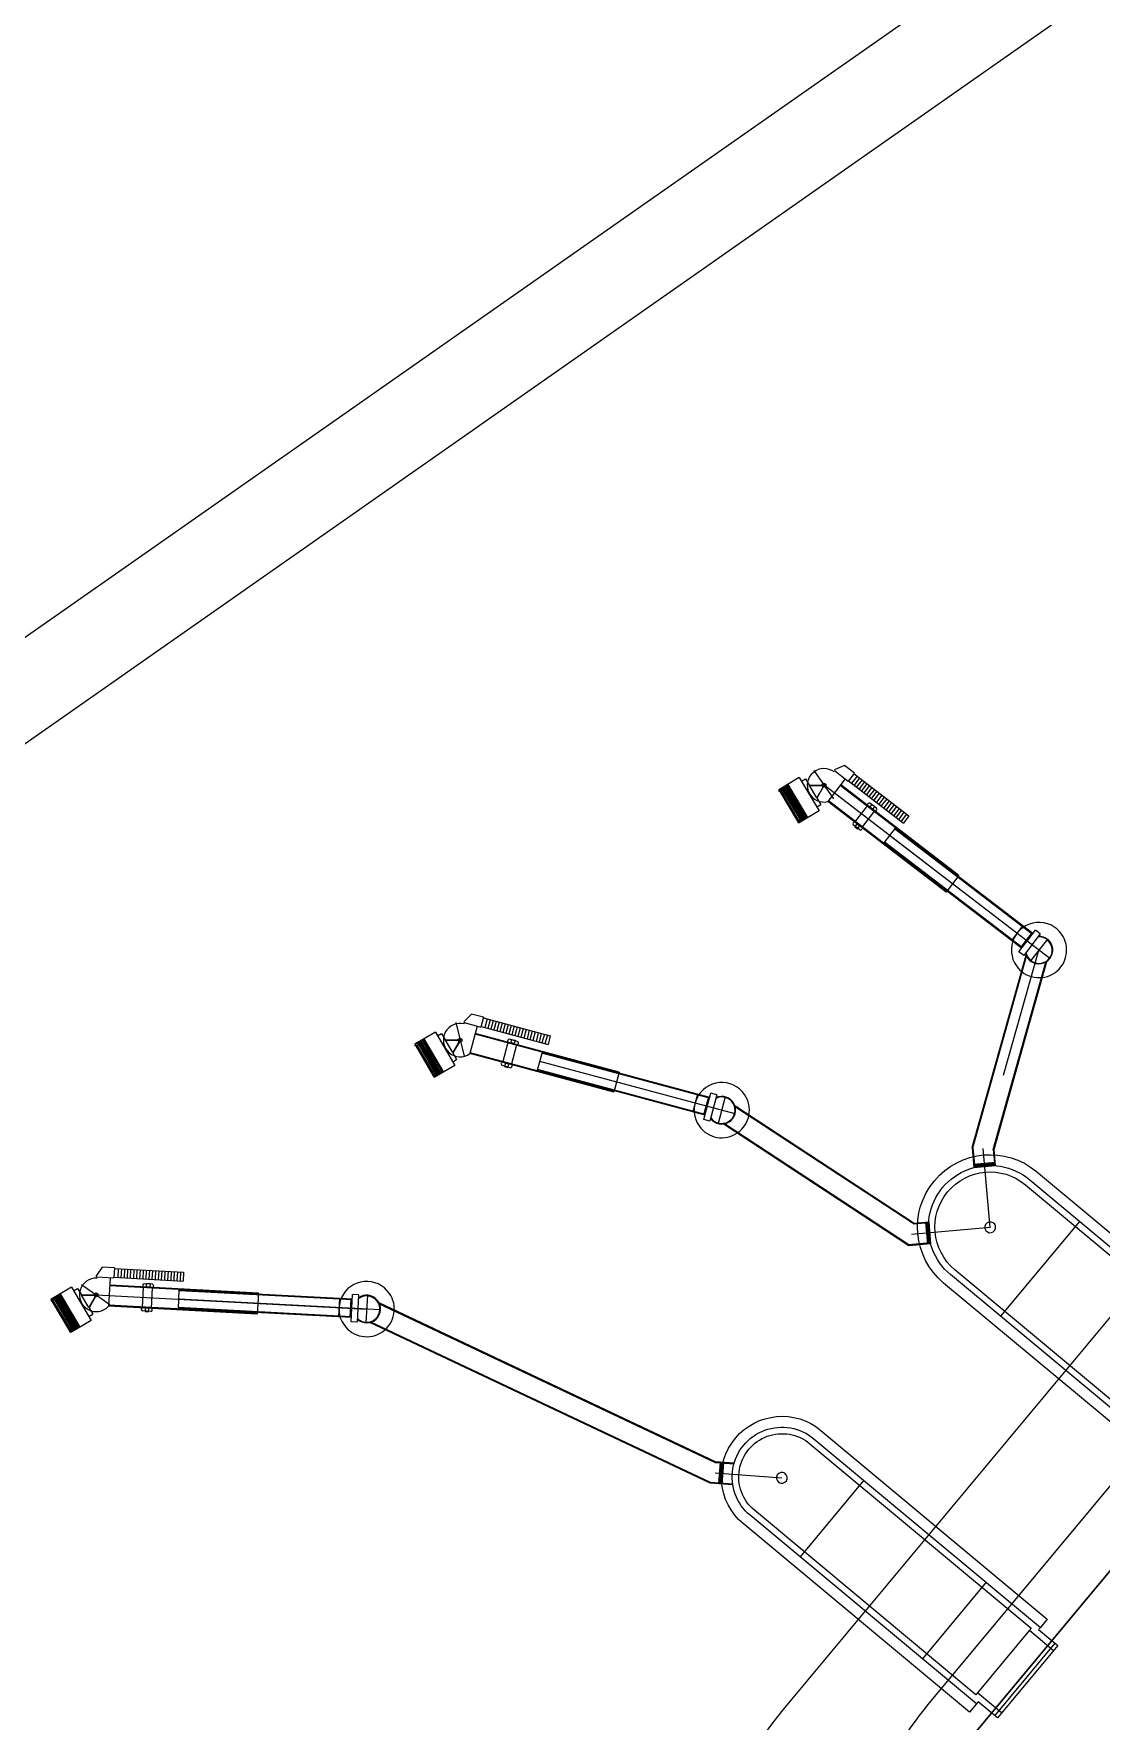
# Model space of a CAD drawing. Header units: millimetres. Extents: x 152904052 to 153933663, y 538271515 to 539240469.
# Drawn here: x 153548568 to 153549553, y 539115030 to 539116587 of the extents above; entities that cross this region are included whole.
import ezdxf

# ---------------------------------------------------------------- set-up
doc = ezdxf.new("R2010")
doc.units = ezdxf.units.MM
doc.layers.add('BORD', color=7, linetype='Continuous')

msp = doc.modelspace()

# ---------------------------------------------------------------- linework, layer by layer
at = {"layer": 'BORD', "color": 133, "ltscale": 10}
msp.add_line((153551676.3, 539118212.3), (153547571.5, 539115338.1), dxfattribs=at)
for points in [[(153547617.4, 539115272.6), (153550341.9, 539117180.3, -0.414214), (153550731.8, 539117111.5), (153550731.8, 539117111.5, -0.004985), (153551110.9, 539116564.3)], [(153551381.5, 539114161.7), (153550649.8, 539115526.3, 0.296213), (153550273.7, 539115733), (153549974.5, 539115711.1, 0.203452), (153549700.7, 539115570.3), (153549259.3, 539115040.6)], [(153550402.6, 539114847.8), (153550404.5, 539114844.3, -0.414214), (153550392.2, 539114803.7), (153550321, 539114765.5, 0.212557), (153550286.1, 539114720.5), (153550231.8, 539114499.5, -0.414214), (153550050.4, 539114389.6), (153549461.1, 539114534.3, -0.344328), (153549325.9, 539114706.1), (153549325.3, 539114856.1, -0.176327), (153549393.5, 539115045.3), (153549777.5, 539115506.3, -0.203452), (153549981.9, 539115611.3), (153550281.1, 539115633.3, -0.296213), (153550561.7, 539115479), (153550734.2, 539115157.3, -0.414214), (153550672.9, 539114954.2), (153550570, 539114899, -0.3071), (153550480.7, 539114908.3), (153550465.1, 539114921.4, 0.011988), (153550457.6, 539114927.4)]]:
    msp.add_lwpolyline(points, format="xyb", dxfattribs=at)
at = {"layer": 'BORD', "color": 133, "flags": 128}
for points in [[(153549274.4, 539115900.9), (153549255.5, 539115889.6)], [(153549274.4, 539115900.9), (153549292.7, 539115870.2)], [(153549276.5, 539115897.4), (153549280.1, 539115899.6)], [(153549280.1, 539115899.6), (153549283.6, 539115893.7)], [(153549287.8, 539115907.4), (153549306.1, 539115881.1)], [(153549316.9, 539115899.6), (153549300.9, 539115878.7)], [(153549306.9, 539115907.3), (153549307.7, 539115908.3)], [(153549306.9, 539115907.3), (153549319.6, 539115897.5)], [(153549316.3, 539115911.9), (153549307.7, 539115908.3)], [(153549325.4, 539115904.9), (153549316.3, 539115911.9)], [(153549325.4, 539115904.9), (153549319.6, 539115897.5)], [(153549327.8, 539115902.2), (153549322.8, 539115895.7)], [(153549325, 539115904.4), (153549375.7, 539115865.4)], [(153549330.1, 539115900.5), (153549325.1, 539115893.9)], [(153549255.5, 539115889.6), (153549255.8, 539115889)], [(153549264.2, 539115894.1), (153549255.7, 539115889)], [(153549256.3, 539115887.9), (153549255.7, 539115889)], [(153549256.3, 539115887.9), (153549258.8, 539115889.4)], [(153549256.4, 539115888), (153549272.9, 539115860.5)], [(153549257.4, 539115888.6), (153549273.8, 539115861.1)], [(153549258.2, 539115890.4), (153549275.8, 539115860.9)], [(153549259.2, 539115891), (153549276.8, 539115861.5)], [(153549260.1, 539115891.6), (153549277.8, 539115862.1)], [(153549261.2, 539115892.3), (153549278.9, 539115862.7)], [(153549262.3, 539115892.9), (153549280, 539115863.4)], [(153549263.4, 539115893.6), (153549281, 539115864)], [(153549263.9, 539115894.6), (153549282.2, 539115864)], [(153549283.6, 539115893.7), (153549295.7, 539115893.9)], [(153549283.8, 539115893.4), (153549295.7, 539115893.6)], [(153549290.6, 539115882.1), (153549283.8, 539115893.4)], [(153549296.4, 539115892.4), (153549290.6, 539115882.1)], [(153549296.6, 539115892.3), (153549290.7, 539115881.8)], [(153549295.7, 539115894.7), (153549297.2, 539115895.6)], [(153549295.7, 539115892.8), (153549298.9, 539115894.7)], [(153549295.7, 539115893.9), (153549295.7, 539115894.7)], [(153549295.7, 539115893.6), (153549295.7, 539115892.8)], [(153549295.7, 539115892.8), (153549296.4, 539115892.4)], [(153549298.1, 539115892.4), (153549296.4, 539115895.1)], [(153549297.3, 539115891.9), (153549296.6, 539115892.3)], [(153549297.2, 539115895.6), (153549298.9, 539115894.7)], [(153549298.9, 539115892.9), (153549297.3, 539115891.9)], [(153549298.9, 539115894.7), (153549298.9, 539115892.9)], [(153549421.3, 539115809.8), (153549312.2, 539115893.6)], [(153549421.7, 539115810.4), (153549312.7, 539115894.1)], [(153549320, 539115897.9), (153549370.7, 539115858.9)], [(153549332.4, 539115898.7), (153549327.4, 539115892.2)], [(153549334.7, 539115896.9), (153549329.7, 539115890.4)], [(153549336.9, 539115895.2), (153549331.9, 539115888.7)], [(153549339.2, 539115893.4), (153549334.2, 539115886.9)], [(153549341.5, 539115891.7), (153549336.5, 539115885.2)], [(153549343.8, 539115889.9), (153549338.8, 539115883.4)], [(153549346.1, 539115888.2), (153549341.1, 539115881.7)], [(153549348.3, 539115886.4), (153549343.3, 539115879.9)], [(153549350.6, 539115884.7), (153549345.6, 539115878.2)], [(153549264.6, 539115874.3), (153549265.6, 539115874.9)], [(153549292.7, 539115870.2), (153549273.8, 539115858.9)], [(153549290.6, 539115873.7), (153549294.3, 539115875.9)], [(153549290.7, 539115881.8), (153549294.3, 539115875.9)], [(153549409.9, 539115795), (153549300.9, 539115878.7)], [(153549410.4, 539115795.6), (153549301.3, 539115879.3)], [(153549325.7, 539115859.6), (153549337.6, 539115875)], [(153549332.3, 539115854.6), (153549344.1, 539115870)], [(153549337.9, 539115876.9), (153549337.4, 539115876.2)], [(153549345.6, 539115872.5), (153549339.6, 539115877.1)], [(153549339.7, 539115873.6), (153549341.6, 539115876.1)], [(153549342.2, 539115871.6), (153549339.7, 539115873.6)], [(153549341.6, 539115876.1), (153549344.2, 539115874.2)], [(153549344.2, 539115874.2), (153549342.2, 539115871.6)], [(153549345.8, 539115870.8), (153549345.3, 539115870.1)], [(153549352.9, 539115882.9), (153549347.9, 539115876.4)], [(153549355.2, 539115881.2), (153549350.2, 539115874.7)], [(153549357.5, 539115879.4), (153549352.5, 539115872.9)], [(153549359.7, 539115877.7), (153549354.7, 539115871.2)], [(153549362, 539115875.9), (153549357, 539115869.4)], [(153549364.3, 539115874.2), (153549359.3, 539115867.7)], [(153549366.6, 539115872.4), (153549361.6, 539115865.9)], [(153549368.9, 539115870.7), (153549363.9, 539115864.2)], [(153549371.1, 539115868.9), (153549366.2, 539115862.4)], [(153549272.8, 539115860.5), (153549275.2, 539115861.9)], [(153549272.8, 539115860.5), (153549273.4, 539115859.4)], [(153549281.9, 539115864.5), (153549273.4, 539115859.4)], [(153549273.8, 539115858.9), (153549273.5, 539115859.5)], [(153549324.1, 539115858.9), (153549324.6, 539115859.5)], [(153549330.3, 539115852.5), (153549324.3, 539115857.2)], [(153549327.7, 539115858), (153549325.7, 539115855.5)], [(153549325.7, 539115855.5), (153549328.3, 539115853.5)], [(153549330.2, 539115856.1), (153549327.7, 539115858)], [(153549328.3, 539115853.5), (153549330.2, 539115856.1)], [(153549332, 539115852.8), (153549332.5, 539115853.4)], [(153549362.9, 539115854.2), (153549352.6, 539115840.7)], [(153549489.5, 539115756.2), (153549362.5, 539115853.6)], [(153549490, 539115756.8), (153549362.9, 539115854.1)], [(153549373.4, 539115867.2), (153549368.4, 539115860.6)], [(153549375.7, 539115865.4), (153549370.7, 539115858.9)], [(153549479.6, 539115743.3), (153549352.6, 539115840.7)], [(153549480.1, 539115743.9), (153549353, 539115841.3)], [(153549505.8, 539115733.9), (153549357.8, 539115847.4)], [(153549421.7, 539115810.4), (153549409.9, 539115795)], [(153549480.6, 539115763.9), (153549470.3, 539115750.4)], [(153549477.2, 539115740), (153549492.5, 539115760)], [(153549496.9, 539115756.6), (153549492.5, 539115760)], [(153549489, 539115757.6), (153549478.6, 539115744.1)], [(153549496.9, 539115756.6), (153549481.6, 539115736.6)], [(153549503.5, 539115751.8), (153549487.9, 539115731.6)], [(153549434, 539115559.4), (153549483.8, 539115737)], [(153549434.7, 539115559.3), (153549484.3, 539115735.9)], [(153549453.3, 539115628.2), (153549483.8, 539115737)], [(153549453.4, 539115557.6), (153549502.1, 539115730.6)], [(153549454.2, 539115557.5), (153549503, 539115731.2)], [(153549463.1, 539115626.2), (153549495.7, 539115741.7)], [(153549472.2, 539115624.4), (153549502.1, 539115730.6)], [(153549481.6, 539115736.6), (153549477.2, 539115740)], [(153548972.1, 539115682.6), (153548965.5, 539115676)], [(153548983.1, 539115679.6), (153548972.1, 539115682.6)], [(153548938.6, 539115665.9), (153548919.6, 539115654.8)], [(153548938.6, 539115665.9), (153548956.6, 539115635.1)], [(153548957.4, 539115674.7), (153548965.1, 539115643.6)], [(153548965.2, 539115674.8), (153548965.5, 539115676)], [(153548965.2, 539115674.8), (153548980.7, 539115670.6)], [(153548977.3, 539115671.5), (153548970.5, 539115646.1)], [(153548983.1, 539115679.6), (153548980.7, 539115670.6)], [(153548980.8, 539115671.1), (153549042.6, 539115654.4)], [(153548982.9, 539115679), (153549044.7, 539115662.4)], [(153548986.4, 539115678.1), (153548984.3, 539115670.1)], [(153548989.2, 539115677.3), (153548987.1, 539115669.4)], [(153548992, 539115676.6), (153548989.8, 539115668.6)], [(153548994.7, 539115675.8), (153548992.6, 539115667.9)], [(153548997.5, 539115675.1), (153548995.4, 539115667.1)], [(153549000.3, 539115674.3), (153548998.2, 539115666.4)], [(153549003.1, 539115673.6), (153549000.9, 539115665.7)], [(153549005.8, 539115672.8), (153549003.7, 539115664.9)], [(153549008.6, 539115672.1), (153549006.5, 539115664.2)], [(153549011.4, 539115671.3), (153549009.3, 539115663.4)], [(153549014.2, 539115670.6), (153549012.1, 539115662.7)], [(153549017, 539115669.8), (153549014.8, 539115661.9)], [(153549019.7, 539115669.1), (153549017.6, 539115661.2)], [(153549022.5, 539115668.3), (153549020.4, 539115660.4)], [(153549025.3, 539115667.6), (153549023.2, 539115659.7)], [(153549028.1, 539115666.8), (153549025.9, 539115658.9)], [(153549030.8, 539115666.1), (153549028.7, 539115658.2)], [(153548919.6, 539115654.8), (153548919.9, 539115654.2)], [(153548928.4, 539115659.2), (153548919.8, 539115654.2)], [(153548920.4, 539115653.2), (153548919.8, 539115654.2)], [(153548920.4, 539115653.2), (153548922.9, 539115654.6)], [(153548920.5, 539115653.2), (153548936.7, 539115625.6)], [(153548921.5, 539115653.8), (153548937.7, 539115626.2)], [(153548922.3, 539115655.6), (153548939.7, 539115625.9)], [(153548923.3, 539115656.2), (153548940.7, 539115626.5)], [(153548924.2, 539115656.8), (153548941.6, 539115627.1)], [(153548925.3, 539115657.4), (153548942.7, 539115627.7)], [(153548926.4, 539115658.1), (153548943.8, 539115628.4)], [(153548927.5, 539115658.7), (153548944.9, 539115629)], [(153548928.1, 539115659.8), (153548946.1, 539115628.9)], [(153548940.6, 539115662.4), (153548944.3, 539115664.6)], [(153548944.3, 539115664.6), (153548947.8, 539115658.7)], [(153548947.8, 539115658.7), (153548959.8, 539115658.7)], [(153548954.6, 539115647), (153548947.9, 539115658.4)], [(153548947.9, 539115658.4), (153548959.8, 539115658.4)], [(153548960.5, 539115657.3), (153548954.6, 539115647)], [(153548960.8, 539115657.1), (153548954.8, 539115646.7)], [(153548959.8, 539115659.5), (153548961.4, 539115660.4)], [(153548959.8, 539115657.7), (153548963, 539115659.5)], [(153548959.8, 539115658.7), (153548959.8, 539115659.5)], [(153548959.8, 539115658.4), (153548959.8, 539115657.7)], [(153548959.8, 539115657.7), (153548960.5, 539115657.3)], [(153548962.2, 539115657.2), (153548960.6, 539115660)], [(153548961.4, 539115656.7), (153548960.8, 539115657.1)], [(153548961.4, 539115660.4), (153548963, 539115659.5)], [(153548963, 539115657.7), (153548961.4, 539115656.7)], [(153548963, 539115659.5), (153548963, 539115657.7)], [(153549108.1, 539115628.4), (153548975.3, 539115664.1)], [(153549108.3, 539115629.1), (153548975.5, 539115664.8)], [(153549000.8, 539115637.9), (153549005.8, 539115656.7)], [(153549005.4, 539115658.5), (153549005.2, 539115657.7)], [(153549014.2, 539115657.4), (153549006.9, 539115659.3)], [(153549008.3, 539115656.1), (153549009.1, 539115659.2)], [(153549011.4, 539115655.3), (153549008.3, 539115656.1)], [(153549008.8, 539115635.8), (153549013.8, 539115654.5)], [(153549009.1, 539115659.2), (153549012.2, 539115658.4)], [(153549012.2, 539115658.4), (153549011.4, 539115655.3)], [(153549015.1, 539115655.9), (153549014.9, 539115655.1)], [(153549033.6, 539115665.3), (153549031.5, 539115657.4)], [(153549036.4, 539115664.6), (153549034.3, 539115656.7)], [(153549039.2, 539115663.9), (153549037, 539115655.9)], [(153549042, 539115663.1), (153549039.8, 539115655.2)], [(153549044.7, 539115662.4), (153549042.6, 539115654.4)], [(153548928.6, 539115639.4), (153548929.6, 539115640)], [(153548956.6, 539115635.1), (153548937.6, 539115624)], [(153548954.6, 539115638.6), (153548958.2, 539115640.7)], [(153548954.8, 539115646.7), (153548958.2, 539115640.7)], [(153549103.3, 539115610.4), (153548970.5, 539115646.1)], [(153549103.5, 539115611.1), (153548970.7, 539115646.8)], [(153548999.5, 539115636.6), (153548999.7, 539115637.4)], [(153549007.7, 539115633.1), (153549000.4, 539115635.1)], [(153549003.2, 539115637.2), (153549002.4, 539115634.1)], [(153549006.3, 539115636.3), (153549003.2, 539115637.2)], [(153549005.4, 539115633.2), (153549006.3, 539115636.3)], [(153549009.2, 539115634), (153549009.4, 539115634.8)], [(153549037.1, 539115647.1), (153549032.7, 539115630.7)], [(153549215.2, 539115590.6), (153549035, 539115638.9)], [(153549191.7, 539115604.9), (153549037, 539115646.4)], [(153549191.9, 539115605.7), (153549037.2, 539115647.1)], [(153548936.6, 539115625.5), (153548939.1, 539115627)], [(153548936.6, 539115625.5), (153548937.2, 539115624.5)], [(153548945.8, 539115629.5), (153548937.2, 539115624.5)], [(153548937.6, 539115624), (153548937.3, 539115624.6)], [(153549002.4, 539115634.1), (153549005.4, 539115633.2)], [(153549187.5, 539115589.2), (153549032.8, 539115630.7)], [(153549187.7, 539115590), (153549033, 539115631.4)], [(153549108.3, 539115629.1), (153549103.3, 539115610.4)], [(153549180.5, 539115608.7), (153549176.1, 539115592.3)], [(153549190.6, 539115606), (153549186.2, 539115589.6)], [(153549186.4, 539115585.3), (153549192.9, 539115609.6)], [(153549198.3, 539115608.2), (153549191.8, 539115583.8)], [(153549198.3, 539115608.2), (153549192.9, 539115609.6)], [(153549206.2, 539115606.2), (153549199.6, 539115581.6)], [(153549380.4, 539115488.6), (153549214.6, 539115597.3)], [(153549380.6, 539115489.4), (153549215, 539115597.9)], [(153549191.8, 539115583.8), (153549186.4, 539115585.3)], [(153549375.5, 539115468.8), (153549204.1, 539115581.2)], [(153549375.7, 539115469.6), (153549204.5, 539115581.8)], [(153549434, 539115559.4), (153549435.7, 539115540.7)], [(153549434.7, 539115559.3), (153549436.4, 539115540.8)], [(153549450.7, 539115485.7), (153549444.1, 539115558.4)], [(153549453.4, 539115557.6), (153549454.8, 539115542.4)], [(153549455.6, 539115542.5), (153549454.2, 539115557.5)], [(153549455.3, 539115545.5), (153549435.4, 539115543.7)], [(153549455.3, 539115545), (153549435.4, 539115543.2)], [(153549455.4, 539115544.5), (153549435.5, 539115542.7)], [(153549455.4, 539115544), (153549435.5, 539115542.2)], [(153549455.5, 539115543.5), (153549435.6, 539115541.7)], [(153549455.5, 539115543), (153549435.6, 539115541.2)], [(153549455.6, 539115542.5), (153549435.7, 539115540.7)], [(153549450.7, 539115485.7), (153549378, 539115479.1)], [(153549393.8, 539115489.8), (153549380.4, 539115488.6)], [(153549393.9, 539115490.6), (153549380.6, 539115489.4)], [(153549390.9, 539115490.3), (153549392.7, 539115470.4)], [(153549391.4, 539115490.4), (153549393.2, 539115470.4)], [(153549391.9, 539115490.4), (153549393.7, 539115470.5)], [(153549392.4, 539115490.5), (153549394.2, 539115470.5)], [(153549392.9, 539115490.5), (153549394.7, 539115470.6)], [(153549393.4, 539115490.6), (153549395.2, 539115470.6)], [(153549393.9, 539115490.6), (153549395.7, 539115470.7)], [(153549533.2, 539115491.3), (153549460.2, 539115403.7)], [(153549395.7, 539115470.7), (153549375.5, 539115468.8)], [(153549395.5, 539115471.4), (153549375.7, 539115469.6)], [(153548631, 539115449.1), (153548626, 539115441.3)], [(153548642.4, 539115448.5), (153548631, 539115449.1)], [(153548642.4, 539115448.5), (153548641.9, 539115439.2)], [(153548642.4, 539115447.9), (153548706.3, 539115444.4)], [(153548646, 539115447.7), (153548645.5, 539115439.5)], [(153548648.8, 539115447.5), (153548648.4, 539115439.3)], [(153548651.7, 539115447.4), (153548651.3, 539115439.2)], [(153548612, 539115433), (153548638.2, 539115414.5)], [(153548625.9, 539115440), (153548626, 539115441.3)], [(153548625.9, 539115440), (153548641.9, 539115439.2)], [(153548638.4, 539115439.3), (153548637, 539115413.1)], [(153548775.4, 539115425.1), (153548638.1, 539115432.5)], [(153548641.9, 539115439.7), (153548705.8, 539115436.2)], [(153548654.6, 539115447.2), (153548654.1, 539115439)], [(153548657.4, 539115447.1), (153548657, 539115438.9)], [(153548660.3, 539115446.9), (153548659.9, 539115438.7)], [(153548663.2, 539115446.7), (153548662.8, 539115438.6)], [(153548666.1, 539115446.6), (153548665.6, 539115438.4)], [(153548668.9, 539115446.4), (153548668.5, 539115438.2)], [(153548668.6, 539115432.5), (153548668.6, 539115431.6)], [(153548677.5, 539115433.2), (153548669.9, 539115433.6)], [(153548671.8, 539115446.3), (153548671.4, 539115438.1)], [(153548671.9, 539115430.8), (153548672.1, 539115434)], [(153548672.1, 539115434), (153548675.3, 539115433.8)], [(153548674.7, 539115446.1), (153548674.2, 539115437.9)], [(153548675.3, 539115433.8), (153548675.1, 539115430.6)], [(153548677.6, 539115446), (153548677.1, 539115437.8)], [(153548678.6, 539115432), (153548678.6, 539115431.1)], [(153548680.4, 539115445.8), (153548680, 539115437.6)], [(153548683.3, 539115445.7), (153548682.9, 539115437.5)], [(153548686.2, 539115445.5), (153548685.7, 539115437.3)], [(153548689, 539115445.4), (153548688.6, 539115437.2)], [(153548691.9, 539115445.2), (153548691.5, 539115437)], [(153548694.8, 539115445.1), (153548694.4, 539115436.9)], [(153548697.7, 539115444.9), (153548697.2, 539115436.7)], [(153548700.5, 539115444.7), (153548700.1, 539115436.6)], [(153548703.4, 539115444.6), (153548703, 539115436.4)], [(153548706.3, 539115444.4), (153548705.8, 539115436.2)], [(153548602.7, 539115430.5), (153548583.8, 539115419.3)], [(153548583.8, 539115419.3), (153548584.1, 539115418.7)], [(153548592.5, 539115423.7), (153548584, 539115418.6)], [(153548584.6, 539115417.6), (153548584, 539115418.6)], [(153548584.6, 539115417.6), (153548587.1, 539115419.1)], [(153548584.7, 539115417.7), (153548601.1, 539115390.2)], [(153548585.7, 539115418.3), (153548602.1, 539115390.8)], [(153548586.5, 539115420.1), (153548604.1, 539115390.6)], [(153548587.5, 539115420.7), (153548605.1, 539115391.2)], [(153548588.4, 539115421.3), (153548606.1, 539115391.7)], [(153548589.5, 539115421.9), (153548607.2, 539115392.4)], [(153548590.6, 539115422.6), (153548608.2, 539115393)], [(153548591.7, 539115423.2), (153548609.3, 539115393.7)], [(153548592.2, 539115424.3), (153548610.5, 539115393.6)], [(153548602.7, 539115430.5), (153548621, 539115399.9)], [(153548604.7, 539115427.1), (153548608.4, 539115429.2)], [(153548608.4, 539115429.2), (153548611.9, 539115423.4)], [(153548611.9, 539115423.4), (153548624, 539115423.5)], [(153548612.1, 539115423.1), (153548624, 539115423.2)], [(153548618.9, 539115411.7), (153548612.1, 539115423.1)], [(153548624.7, 539115422.1), (153548618.9, 539115411.7)], [(153548624.9, 539115422), (153548619, 539115411.4)], [(153548623.9, 539115424.3), (153548625.5, 539115425.3)], [(153548624, 539115423.5), (153548623.9, 539115424.3)], [(153548624, 539115422.5), (153548627.2, 539115424.4)], [(153548624, 539115423.2), (153548624, 539115422.5)], [(153548624, 539115422.5), (153548624.7, 539115422.1)], [(153548626.4, 539115422), (153548624.7, 539115424.8)], [(153548625.6, 539115421.6), (153548624.9, 539115422)], [(153548625.5, 539115425.3), (153548627.2, 539115424.4)], [(153548625.6, 539115423.4), (153548875.3, 539115410.3)], [(153548627.2, 539115422.5), (153548625.6, 539115421.6)], [(153548627.2, 539115424.4), (153548627.2, 539115422.5)], [(153548775.3, 539115424.4), (153548638, 539115431.7)], [(153548668.3, 539115411.4), (153548669.4, 539115430.8)], [(153548675.1, 539115430.6), (153548671.9, 539115430.8)], [(153548676.6, 539115411), (153548677.7, 539115430.4)], [(153548702, 539115427.9), (153548701.2, 539115411)], [(153548888, 539115409.7), (153548701.7, 539115419.4)], [(153548862, 539115419.6), (153548702.1, 539115427.9)], [(153548861.9, 539115418.8), (153548702.1, 539115427.2)], [(153548775.4, 539115425.1), (153548774.3, 539115405.7)], [(153548850.2, 539115420.2), (153548849.3, 539115403.2)], [(153548860.7, 539115419.6), (153548859.8, 539115402.6)], [(153548860.9, 539115398.5), (153548862.2, 539115423.7)], [(153548867.7, 539115423.4), (153548862.2, 539115423.7)], [(153548867.7, 539115423.4), (153548866.4, 539115398.2)], [(153548875.9, 539115423.1), (153548874.6, 539115397.6)], [(153548592.9, 539115403.9), (153548593.9, 539115404.5)], [(153548618.9, 539115403.4), (153548622.6, 539115405.6)], [(153548619, 539115411.4), (153548622.6, 539115405.6)], [(153548774.3, 539115405.7), (153548637, 539115413.1)], [(153548774.4, 539115406.5), (153548637.1, 539115413.8)], [(153548667.4, 539115409.8), (153548667.4, 539115410.7)], [(153548676.1, 539115408.1), (153548668.5, 539115408.6)], [(153548670.9, 539115411.2), (153548670.7, 539115408)], [(153548670.7, 539115408), (153548673.9, 539115407.8)], [(153548674.1, 539115411), (153548670.9, 539115411.2)], [(153548673.9, 539115407.8), (153548674.1, 539115411)], [(153548677.4, 539115409.3), (153548677.4, 539115410.1)], [(153548861.1, 539115403.3), (153548701.2, 539115411.7)], [(153548861.1, 539115402.6), (153548701.2, 539115411)], [(153548875.3, 539115410.3), (153548875.3, 539115410.3)], [(153549197.1, 539115268.6), (153548886.3, 539115415.3)], [(153549197.3, 539115269.3), (153548886.6, 539115416)], [(153548601.1, 539115390.1), (153548603.5, 539115391.6)], [(153548601.1, 539115390.1), (153548601.7, 539115389.1)], [(153548610.2, 539115394.2), (153548601.7, 539115389.1)], [(153548602.1, 539115388.6), (153548601.8, 539115389.2)], [(153548621, 539115399.9), (153548602.1, 539115388.6)], [(153548866.4, 539115398.2), (153548860.9, 539115398.5)], [(153549192.2, 539115249.7), (153548878.1, 539115397.9)], [(153549192.4, 539115250.4), (153548878.5, 539115398.6)], [(153549214.3, 539115267.3), (153549197.1, 539115268.6)], [(153549214.5, 539115268), (153549197.3, 539115269.3)], [(153549201.6, 539115269), (153549200, 539115249.1)], [(153549202.1, 539115269), (153549200.5, 539115249)], [(153549202.6, 539115268.9), (153549201, 539115249)], [(153549203.1, 539115268.9), (153549201.5, 539115249)], [(153549203.6, 539115268.9), (153549202, 539115248.9)], [(153549204.1, 539115268.8), (153549202.5, 539115248.9)], [(153549204.5, 539115268.8), (153549203, 539115248.8)], [(153549213.2, 539115248.1), (153549192.2, 539115249.7)], [(153549213.1, 539115248.8), (153549192.4, 539115250.4)], [(153549196.8, 539115259.3), (153549258.4, 539115254.7)], [(153549334.1, 539115252.3), (153549275.2, 539115181.6)], [(153549447, 539115158.2), (153549388.2, 539115087.5)]]:
    msp.add_lwpolyline(points, dxfattribs=at)
for points in [[(153549306.7, 539115906, 1.585232), (153549300.9, 539115878.7)], [(153549337.4, 539115876.2, 0.183363), (153549337.1, 539115875.4)], [(153549339.6, 539115877.1, 0.413828), (153549337.9, 539115876.9)], [(153549344.6, 539115869.6, 0.183363), (153549345.3, 539115870.1)], [(153549345.8, 539115870.8, 0.413828), (153549345.6, 539115872.5)], [(153549324.1, 539115858.9, 0.413828), (153549324.3, 539115857.2)], [(153549325.3, 539115860, 0.181422), (153549324.6, 539115859.5)], [(153549330.3, 539115852.5, 0.413828), (153549332, 539115852.8)], [(153549332.5, 539115853.4, 0.183363), (153549332.7, 539115854.3)], [(153549483.3, 539115738.9, 2.1317), (153549495.2, 539115754.4)], [(153549483.7, 539115739.4, 2.241766), (153549494.8, 539115753.8)], [(153548965.4, 539115673.5, 1.585232), (153548970.5, 539115646.1)], [(153549005.2, 539115657.7, 0.183363), (153549005.3, 539115656.8)], [(153549006.9, 539115659.3, 0.413828), (153549005.4, 539115658.5)], [(153549015.1, 539115655.9, 0.413828), (153549014.2, 539115657.4)], [(153549014.4, 539115654.4, 0.183363), (153549014.9, 539115655.1)], [(153548999.5, 539115636.6, 0.413828), (153549000.4, 539115635.1)], [(153549000.2, 539115638.1, 0.181422), (153548999.7, 539115637.4)], [(153549009.4, 539115634.8, 0.183363), (153549009.3, 539115635.6)], [(153549007.7, 539115633.1, 0.413828), (153549009.2, 539115634)], [(153549192.5, 539115586.5, 2.1317), (153549197.6, 539115605.5)], [(153549192.7, 539115587.2, 2.241766), (153549197.4, 539115604.8)], [(153548626.4, 539115438.8, 1.585232), (153548637, 539115413.1)], [(153548669.9, 539115433.6, 0.413828), (153548668.6, 539115432.5)], [(153548678.6, 539115432, 0.413828), (153548677.5, 539115433.2)], [(153548668.6, 539115431.6, 0.183363), (153548668.8, 539115430.8)], [(153548678.2, 539115430.3, 0.183363), (153548678.6, 539115431.1)], [(153548866.6, 539115401, 2.1317), (153548867.6, 539115420.6)], [(153548866.6, 539115401.7, 2.241766), (153548867.6, 539115419.8)], [(153548667.8, 539115411.4, 0.181422), (153548667.4, 539115410.7)], [(153548667.4, 539115409.8, 0.413828), (153548668.5, 539115408.6)], [(153548676.1, 539115408.1, 0.413828), (153548677.4, 539115409.3)], [(153548677.4, 539115410.1, 0.183363), (153548677.2, 539115410.9)]]:
    msp.add_lwpolyline(points, format="xyb", dxfattribs=at)
at = {"layer": 'BORD', "color": 133, "ltscale": 10, "flags": 128}
msp.add_lwpolyline([(153549416, 539115802.9), (153549297.3, 539115893.8)], dxfattribs=at)
at = {"layer": 'BORD', "color": 133, "flags": 128}
for points in [[(153549474.8, 539115727.1, 1), (153549516.6, 539115756.3, 1)], [(153549182, 539115579.3, 1), (153549223.8, 539115608.5, 1)], [(153549446.6, 539115482.9, 1), (153549454.8, 539115488.6, 1)], [(153548854.3, 539115395.7, 1), (153548896.1, 539115425, 1)], [(153549254.3, 539115251.8, 1), (153549262.5, 539115257.5, 1)]]:
    msp.add_lwpolyline(points, format="xyb", close=True, dxfattribs=at)
at = {"layer": 'BORD', "color": 133}
for points in [[(153553400.8, 539110687.6, 0.040914), (153553277.8, 539110923.6), (153551273.6, 539114045.4), (153550517.6, 539115455.4, 0.296213), (153550284.7, 539115583.4), (153549985.5, 539115561.5, 0.203452), (153549815.9, 539115474.3), (153549431.9, 539115013.3, 0.176327), (153549375.3, 539114856.3), (153549375.9, 539114706.3, 0.344328), (153549473, 539114582.9), (153550485.9, 539114334.1, -0.192117), (153550791, 539114116.1), (153552137.9, 539112013, -0.282544), (153552143.2, 539111383.4, -0.030306), (153551486.1, 539110568), (153552597, 539109546.4), (153552885.3, 539109875.9, 0.256068), (153553035.8, 539110556.9), (153553400.8, 539110687.6)], [(153553277.8, 539110923.6), (153553400.8, 539110687.6), (153553027, 539110553.7), (153552968.2, 539110724.8), (153550791, 539114116.1, 0.192117), (153550485.9, 539114334.1), (153549473, 539114582.9, -0.344328), (153549375.9, 539114706.3), (153549375.3, 539114856.3, -0.176327), (153549431.9, 539115013.3), (153549815.9, 539115474.3, -0.203452), (153549985.5, 539115561.5), (153550284.7, 539115583.4, -0.296213), (153550517.6, 539115455.4), (153551273.6, 539114045.4), (153553277.8, 539110923.6)], [(153549616.7, 539115260.3), (153549407.7, 539115434.4, -1), (153549493.5, 539115537.3), (153549702.5, 539115363.2)], [(153549642.4, 539115255.2), (153549624.7, 539115269.9), (153549623.1, 539115268), (153549414.1, 539115442.1, -1), (153549487.1, 539115529.7), (153549696.1, 539115355.6), (153549694.5, 539115353.6), (153549712.1, 539115338.9)], [(153549646.2, 539115259.8), (153549623.9, 539115278.3), (153549622.3, 539115276.4), (153549418, 539115446.7, -1), (153549483.2, 539115525.1), (153549687.6, 539115354.8), (153549686, 539115352.9), (153549708.3, 539115334.3)], [(153549431.7, 539115038.3), (153549222.7, 539115212.4, -1), (153549294.4, 539115298.4), (153549503.4, 539115124.3)], [(153549457.4, 539115033.1), (153549439.7, 539115047.9), (153549438.1, 539115045.9), (153549229.1, 539115220, -1), (153549288, 539115290.7), (153549497, 539115116.6), (153549495.4, 539115114.7), (153549513.1, 539115100)], [(153549461.2, 539115037.7), (153549438.9, 539115056.3), (153549437.3, 539115054.4), (153549233, 539115224.7, -1), (153549284.2, 539115286.1), (153549488.5, 539115115.8), (153549486.9, 539115113.9), (153549509.2, 539115095.4)]]:
    msp.add_lwpolyline(points, format="xyb", dxfattribs=at)
for points in [[(153549503.4, 539115124.3), (153549497, 539115116.6)], [(153549486.9, 539115113.9), (153549438.9, 539115056.3)], [(153549455.1, 539115035.1), (153549510.7, 539115101.9)], [(153549513.1, 539115100), (153549457.4, 539115033.1)], [(153549438.1, 539115045.9), (153549431.7, 539115038.3)]]:
    msp.add_lwpolyline(points, dxfattribs=at)
at = {"layer": 'BORD', "color": 133, "ltscale": 10}
msp.add_arc((153549489.8, 539114848.5), 300, 140.2, 162.893, dxfattribs=at)

doc.saveas('drawing.dxf')
